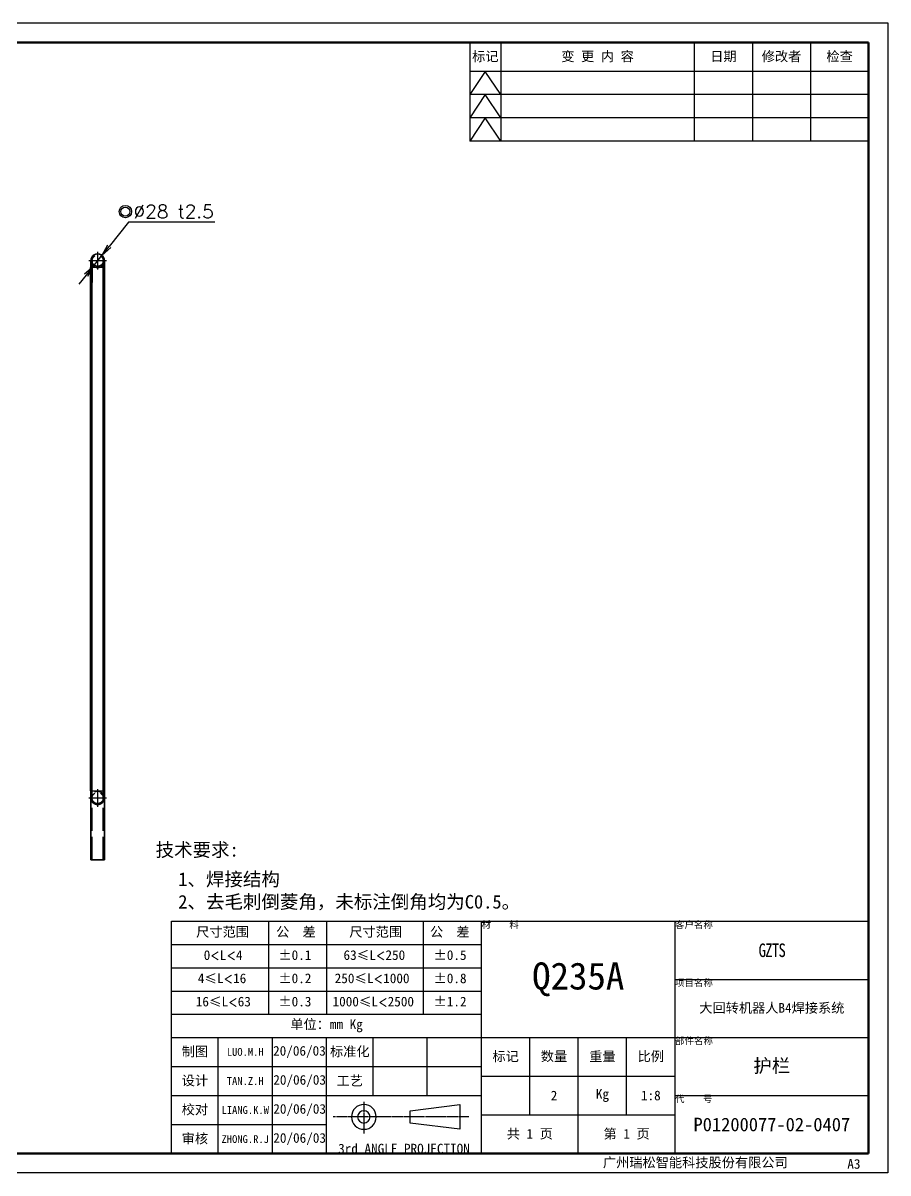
# Model space of a CAD drawing. Header units: millimetres. Extents: x -73083 to 81340, y -6859 to 6812.
# Drawn here: x 38521 to 40308, y -6850 to -4474 of the extents above; entities that cross this region are included whole.
import ezdxf

# ---------------------------------------------------------------- set-up
doc = ezdxf.new("R2010")
doc.units = ezdxf.units.MM
for name, pattern in [('AM_ISO02W050', [7.5, 6, -1.5]), ('AM_ISO08W050', [18, 12, -1.5, 3, -1.5]), ('CENTER-HOKUTO', [23, 20, -1, 1, -1])]:
    doc.linetypes.add(name, pattern=pattern)
doc.layers.add('A3', color=7, linetype='Continuous', plot=False)
for name, color, linetype, lineweight in [('AM_7', 2, 'AM_ISO08W050', 25), ('AM_HID', 1, 'AM_ISO02W050', 25), ('AM_VIS', 7, 'Continuous', 50), ('SOLID LINE', 7, 'Continuous', 30)]:
    doc.layers.add(name, color=color, linetype=linetype, lineweight=lineweight)
doc.layers.add('title_frame', color=7, linetype='Continuous')
doc.layers.add('word_dim', color=253, linetype='Continuous')
doc.styles.get("Standard").update_dxf_attribs({"font": 'romans.shx', "bigfont": 'bigfont.shx'})
doc.dimstyles.new('RS-1-8$3', dxfattribs={"dimscale": 8, "dimtxt": 3.5, "dimasz": 3, "dimexe": 1, "dimexo": 0, "dimgap": 1, "dimtad": 3, "dimtoh": 1, "dimdsep": 46, "dimtxsty": 'Standard', "dimblk1": 'OPEN', "dimblk2": 'OPEN', "dimsah": 1, "dimcen": 0, "dimclrd": 256, "dimclre": 256, "dimclrt": 3, "dimadec": 0, "dimazin": 0, "dimtfac": 1, "dimtmove": 0, "dimatfit": 3, "dimfxl": 0, "dimtolj": 1, "dimtzin": 0, "dimarcsym": 0})

# ---------------------------------------------------------------- blocks, each defined once
blk = doc.blocks.new('_Open')
at = {"color": 0, "lineweight": -2}
for p, q in [((-1, 0.167), (0, 0)), ((-1, -0.167), (0, 0)), ((0, 0), (-1, 0))]:
    blk.add_line(p, q, dxfattribs=at)
blk = doc.blocks.new('*D550')
at = {"layer": 'DEFPOINTS', "color": 0, "linetype": 'Continuous', "ltscale": 5}
for p in [(38684.3, -4954.5), (38666.8, -4976.4)]:
    blk.add_point(p, dxfattribs=at)
at = {"layer": 'word_dim', "linetype": 'Continuous', "lineweight": -2, "ltscale": 5}
for p, q in [((38739.5, -4885.7), (38699.3, -4935.8)), ((38917.6, -4885.7), (38739.5, -4885.7)), ((38666.8, -4976.4), (38684.3, -4954.5)), ((38651.7, -4995.1), (38636.7, -5013.8))]:
    blk.add_line(p, q, dxfattribs=at)
at = {"layer": 'word_dim', "linetype": 'Continuous', "lineweight": -2, "ltscale": 5, "xscale": 24, "yscale": 24, "zscale": 24}
for p, rotation in [((38684.3, -4954.5), 231.2568683288688), ((38666.8, -4976.4), 51.25686832886871)]:
    blk.add_blockref('_Open', p, dxfattribs=dict(at, rotation=rotation))
at = {"layer": 'word_dim', "color": 3, "linetype": 'Continuous', "ltscale": 5, "insert": (38832.6, -4863.7), "char_height": 28, "attachment_point": 5}
blk.add_mtext('\\A1;∅28 t2.5', dxfattribs=at)

msp = doc.modelspace()

# ---------------------------------------------------------------- linework, layer by layer
at = {"layer": 'A3', "linetype": 'Continuous'}
msp.add_lwpolyline([(36948.42267, -4474.23229), (40308.42267, -4474.23229), (40308.42267, -6850.23229), (36948.42267, -6850.23229)], close=True, dxfattribs=at)
at = {"layer": 'AM_7', "ltscale": 8}
for p, q in [((38693.71439, -4965.45214), (38657.31436, -4965.45214)), ((38675.51431, -4947.25207), (38675.51431, -4983.65215)), ((38675.51431, -6057.25213), (38675.51431, -6093.65212)), ((38693.71439, -6075.45212), (38657.31436, -6075.45212))]:
    msp.add_line(p, q, dxfattribs=at)
at = {"layer": 'AM_HID', "ltscale": 8}
for p, q in [((38664.01431, -4965.45214), (38664.01431, -5010.45214)), ((38664.01431, -5010.45214), (38664.01431, -4965.47362)), ((38687.01431, -4965.45214), (38687.01431, -5010.45214)), ((38689.51431, -5010.45214), (38689.51431, -4965.45202)), ((38661.51431, -5010.45214), (38661.51431, -4979.42473)), ((38674.87479, -4979.45214), (38661.51431, -4979.45214)), ((38663.37479, -4979.45214), (38663.37479, -6060.45212)), ((38663.37479, -4979.45214), (38663.37479, -6060.45212)), ((38663.37479, -4979.45214), (38663.37479, -6060.45212)), ((38663.37479, -4979.45214), (38663.37479, -6060.45212)), ((38663.37479, -4979.45214), (38663.37479, -6060.45212)), ((38688.87479, -4979.45214), (38674.87479, -4979.45214)), ((38686.37479, -4979.45214), (38686.37479, -6060.45212)), ((38686.37479, -4979.45214), (38686.37479, -6060.45212)), ((38686.37479, -4979.45214), (38686.37479, -6060.45212)), ((38686.37479, -4979.45214), (38686.37479, -6060.45212)), ((38686.37479, -4979.45214), (38686.37479, -6060.45212)), ((38688.87479, -4979.45214), (38688.87479, -6060.45212)), ((38688.87479, -4979.45214), (38688.87479, -6060.45212)), ((38688.87479, -4979.45214), (38688.87479, -6060.45212)), ((38688.87479, -4979.45214), (38688.87479, -6060.45212)), ((38688.87479, -4979.45214), (38688.87479, -6060.45212)), ((38661.51431, -6060.45221), (38661.51431, -5010.45214)), ((38664.01431, -6203.45212), (38664.01431, -5010.45214)), ((38664.01431, -6203.45212), (38664.01431, -5010.45214)), ((38687.01431, -6203.45212), (38687.01431, -5010.45214)), ((38687.01431, -6203.45212), (38687.01431, -5010.45214)), ((38689.51431, -6203.45212), (38689.51431, -5010.45214)), ((38661.51431, -6060.45212), (38674.87479, -6060.45212)), ((38674.87479, -6060.45212), (38688.87479, -6060.45212))]:
    msp.add_line(p, q, dxfattribs=at)
msp.add_lwpolyline([(38687.01431, -5010.45214), (38687.01431, -4966.48046), (38687.01431, -4965.47814), (38686.98758, -4964.66735)], dxfattribs=at)
for centre, radius in [((38675.51431, -4965.45214), 11.5), ((38675.51431, -6075.45212), 14), ((38675.51431, -6075.45212), 11.5)]:
    msp.add_circle(centre, radius, dxfattribs=at)
for centre, radius, start, end in [((38675.49612, -4965.44945), 13.98195, 179.63744491, 183.92914327), ((38675.51431, -4965.45214), 14, 180.00002231, 0.00001565), ((38675.21524, -4965.46105), 11.20087, 180.06432171, 183.97210516)]:
    msp.add_arc(centre, radius, start, end, dxfattribs=at)
at = {"layer": 'AM_VIS', "linetype": 'Continuous'}
for p, q in [((40268.42267, -4514.23229), (37148.42267, -4514.23229)), ((40268.42267, -6810.23229), (40268.42267, -4514.23229)), ((40268.42267, -6810.23229), (37148.42267, -6810.23229))]:
    msp.add_line(p, q, dxfattribs=at)
at = {"layer": 'AM_VIS', "lineweight": 35, "ltscale": 8}
for p, q in [((38661.51431, -4979.42473), (38661.51431, -4965.36095)), ((38661.51431, -4965.45214), (38661.51431, -5010.45214)), ((38689.51431, -4965.45214), (38689.51431, -5010.45214)), ((38661.51431, -4979.45214), (38660.87479, -4979.45214)), ((38660.87479, -4979.45214), (38660.87479, -6060.45212)), ((38660.87479, -4979.45214), (38660.87479, -6060.45212)), ((38660.87479, -4979.45214), (38660.87479, -6060.45212)), ((38660.87479, -4979.45214), (38660.87479, -6060.45212)), ((38660.87479, -4979.45214), (38660.87479, -6060.45212)), ((38661.51431, -6203.45212), (38661.51431, -5010.45214)), ((38689.51431, -6203.45212), (38689.51431, -5010.45214)), ((38660.87479, -6060.45212), (38661.51431, -6060.45212)), ((38661.51431, -6203.45212), (38661.51431, -6060.45221)), ((38675.51187, -6203.45212), (38661.51431, -6203.45212)), ((38689.51431, -6203.45212), (38675.51187, -6203.45212))]:
    msp.add_line(p, q, dxfattribs=at)
for centre, radius, start, end in [((38675.51431, -4965.45214), 14, 0.00001565, 180.00002231), ((38675.14908, -4965.46313), 14.36521, 0.04457603, 3.85755979)]:
    msp.add_arc(centre, radius, start, end, dxfattribs=at)
at = {"layer": 'title_frame', "linetype": 'Continuous'}
for p, q in [((39444.42267, -4514.23229), (39444.42267, -4718.23229)), ((39508.42267, -4514.23229), (39508.42267, -4718.23229)), ((39908.42267, -4718.23229), (39908.42267, -4514.23229)), ((40028.42267, -4514.23229), (40028.42267, -4718.23229)), ((40148.42267, -4514.23229), (40148.42267, -4718.23229)), ((40268.42267, -4718.23229), (40268.42267, -4514.23229)), ((40268.42267, -4574.23229), (39444.42267, -4574.23229)), ((39476.42267, -4574.23229), (39444.42267, -4622.23229)), ((39508.42267, -4622.23229), (39476.42267, -4574.23229)), ((40268.42267, -4622.23229), (39444.42267, -4622.23229)), ((39476.42267, -4622.23229), (39444.42267, -4670.23229)), ((39508.42267, -4670.23229), (39476.42267, -4622.23229)), ((40268.42267, -4670.23229), (39444.42267, -4670.23229)), ((39476.42267, -4670.23229), (39444.42267, -4718.23229)), ((39508.42267, -4718.23229), (39476.42267, -4670.23229)), ((40268.42267, -4718.23229), (39444.42267, -4718.23229)), ((38828.42267, -6330.23229), (40268.42267, -6330.23229)), ((38828.42267, -6810.23229), (38828.42267, -6330.23229)), ((39028.42267, -6330.23229), (39028.42267, -6522.23229)), ((39148.42267, -6330.23229), (39148.42267, -6522.23229)), ((39348.42267, -6522.23229), (39348.42267, -6330.23229)), ((39468.42267, -6810.23229), (39468.42267, -6330.23229)), ((39868.42267, -6810.23229), (39868.42267, -6330.23229)), ((40268.42267, -6810.23229), (40268.42267, -6330.23229)), ((38828.42267, -6378.23229), (39468.42267, -6378.23229)), ((38828.42267, -6426.23229), (39468.42267, -6426.23229)), ((39868.42267, -6450.23229), (40268.42267, -6450.23229)), ((38828.42267, -6474.23229), (39468.42267, -6474.23229)), ((38828.42267, -6522.23229), (39468.42267, -6522.23229)), ((38828.42267, -6570.23229), (40268.42267, -6570.23229)), ((38924.42267, -6810.23229), (38924.42267, -6570.23229)), ((39036.42267, -6810.23229), (39036.42267, -6570.23229)), ((39148.42267, -6810.23229), (39148.42267, -6570.23229)), ((39244.42267, -6690.23229), (39244.42267, -6570.23229)), ((39356.42267, -6690.23229), (39356.42267, -6570.23229)), ((39568.42267, -6730.23229), (39568.42267, -6570.23229)), ((39668.42267, -6810.23229), (39668.42267, -6570.23229)), ((39768.42267, -6730.23229), (39768.42267, -6570.23229)), ((38828.42267, -6630.23229), (39468.42267, -6630.23229)), ((39468.42267, -6650.23229), (39868.42267, -6650.23229)), ((38828.42267, -6690.23229), (39468.42267, -6690.23229)), ((39868.42267, -6690.23229), (40268.42267, -6690.23229)), ((39468.42267, -6730.23229), (39868.42267, -6730.23229)), ((38828.42267, -6750.23229), (39148.42267, -6750.23229)), ((38828.42267, -6810.23229), (40268.42267, -6810.23229)), ((38828.42267, -6810.23229), (40268.42267, -6810.23229))]:
    msp.add_line(p, q, dxfattribs=at)
at = {"layer": 'title_frame', "color": 2, "linetype": 'CENTER-HOKUTO'}
for p, q in [((39225.49855, -6702.88495), (39225.49855, -6769.03535)), ((39442.34335, -6734.37295), (39162.27935, -6734.37295))]:
    msp.add_line(p, q, dxfattribs=at)
at = {"layer": 'title_frame', "color": 3, "linetype": 'Continuous'}
for p, q in [((39321.49855, -6721.57295), (39423.89855, -6708.77295)), ((39321.49855, -6747.17295), (39321.49855, -6721.57295)), ((39423.89855, -6708.77295), (39423.89855, -6759.97295)), ((39423.89855, -6759.97295), (39321.49855, -6747.17295))]:
    msp.add_line(p, q, dxfattribs=at)
for radius in [25.6, 12.8]:
    msp.add_arc((39225.49855, -6734.37295), radius, 0, 359.98938268, dxfattribs=at)
at = {"layer": 'word_dim', "linetype": 'Continuous', "ltscale": 5}
for radius in [12.77746, 9.38761]:
    msp.add_circle((38732.77753, -4863.90529), radius, dxfattribs=at)

# ---------------------------------------------------------------- texts
at = {"layer": 'SOLID LINE', "ltscale": 0.5}
for s, insert, char_height, width, attachment_point in [('\\pt120;{\\fSimHei|b0|i0|c134|p2;\\C3;标记}', (39476.42267, -4544.23229), 20, 64, 5), ('\\pt120;{\\fSimHei|b0|i0|c134|p2;\\C3;变 更 内 容}', (39708.42267, -4544.23229), 20, 400, 5), ('\\pt120;{\\fSimHei|b0|i0|c134|p2;\\C3;日期}', (39968.42267, -4544.23229), 20, 120, 5), ('\\pt120;{\\fSimHei|b0|i0|c134|p2;\\C3;修改者}', (40088.42267, -4544.23229), 20, 120, 5), ('\\pt120;{\\fSimHei|b0|i0|c134|p2;\\C3;检查}', (40208.42267, -4544.23229), 20, 120, 5), ('\\pt168;{\\fSimHei|b0|i0|c134|p2;\\C3;技术要求:}', (38795.23015, -6168.56083), 28, 240.4842079, 1), ('\\pt168;{\\fSimHei|b0|i0|c134|p2;\\C3;\\P1、焊接结构\\P2、去毛刺倒菱角，未标注倒角均为C0.5。}', (38842.02474, -6182.49049), 28, 892.7274818, 1), ('\\pt120;{\\fSimHei|b0|i0|c134|p2;\\C3;尺寸范围}', (38878.98238, -6342.0008), 20, 362.4121507, 1), ('\\pt120;{\\fSimHei|b0|i0|c134|p2;\\C3;公  差}', (39044.2123, -6342.0008), 20, 362.4121507, 1), ('\\pt120;{\\fSimHei|b0|i0|c134|p2;\\C3;尺寸范围}', (39195.36199, -6342.0008), 20, 362.4121507, 1), ('\\pt120;{\\fSimHei|b0|i0|c134|p2;\\C3;公  差}', (39362.07116, -6342.0008), 20, 362.4121507, 1), ('{\\fSimHei|b0|i0|c134|p2;\\C3;材    料}', (39468.42267, -6330.23229), 14, 400, 1), ('\\pt84;{\\fSimHei|b0|i0|c134|p2;\\C3;客户名称}', (39868.42267, -6330.23229), 14, 400, 1), ('\\pt120;{\\fSimHei|b0|i0|c134|p2;\\C3;0\\Fromans,bigfont|c134;\\H0.9583x;<\\fSimHei|b0|i0|c134|p2;\\H1.044x;L\\Fromans,bigfont|c134;\\H0.9583x;<\\fSimHei|b0|i0|c134|p2;\\H1.044x;4}', (38894.66693, -6390.0008), 20, 362.4121507, 1), ('\\pt120;{\\fSimHei|b0|i0|c134|p2;\\C3;%%P0.1}', (39049.0814, -6390.0008), 20, 362.4121507, 1), ('\\pt120;{\\fSimHei|b0|i0|c134|p2;\\C3;63\\H0.9583x;≤\\H1.044x;L\\Fromans,bigfont|c134;\\H0.9579x;<\\fSimHei|b0|i0|c134|p2;\\H1.044x;250}', (39183.49212, -6390.0008), 20, 362.4121507, 1), ('\\pt120;{\\fSimHei|b0|i0|c134|p2;\\C3;%%P0.5}', (39369.64401, -6390.0008), 20, 362.4121507, 1), ('{\\fSimHei|b0|i0|c134|p2;\\W0.8;\\T0.9;\\C3;GZTS}', (40068.42267, -6390.23229), 28, 400, 5), ('\\pt336;{\\fSimHei|b0|i0|c134|p2;\\C3;Q235A}', (39668.42267, -6450.23229), 56, 400, 5), ('\\pt120;{\\fSimHei|b0|i0|c134|p2;\\C3;4\\H0.9583x;≤\\H1.043x;L\\Fromans,bigfont|c134;\\H0.9588x;<\\fSimHei|b0|i0|c134|p2;\\H1.043x;16}', (38882.3948, -6438.0008), 20, 362.4121507, 1), ('\\pt120;{\\fSimHei|b0|i0|c134|p2;\\C3;%%P0.2}', (39049.0814, -6438.0008), 20, 362.4121507, 1), ('\\pt120;{\\fSimHei|b0|i0|c134|p2;\\C3;250\\H0.9583x;≤\\H1.044x;L\\Fromans,bigfont|c134;\\H0.9579x;<\\fSimHei|b0|i0|c134|p2;\\H1.044x;1000}', (39165.231, -6438.0008), 20, 362.4121507, 1), ('\\pt120;{\\fSimHei|b0|i0|c134|p2;\\C3;%%P0.8}', (39369.64401, -6438.0008), 20, 362.4121507, 1), ('\\pt84;{\\fSimHei|b0|i0|c134|p2;\\C3;项目名称}', (39868.42267, -6450.23229), 14, 400, 1), ('\\pt120;{\\fSimHei|b0|i0|c134|p2;\\C3;16\\H0.9583x;≤\\H1.044x;L\\Fromans,bigfont|c134;\\H0.9579x;<\\fSimHei|b0|i0|c134|p2;\\H1.044x;63}', (38878.27441, -6486.0008), 20, 362.4121507, 1), ('\\pt120;{\\fSimHei|b0|i0|c134|p2;\\C3;%%P0.3}', (39049.0814, -6486.0008), 20, 362.4121507, 1), ('\\pt120;{\\fSimHei|b0|i0|c134|p2;\\C3;%%P1.2}', (39369.64401, -6486.0008), 20, 362.4121507, 1), ('{\\fSimHei|b0|i0|c134|p2;\\C3;大回转机器人B4焊接系统}', (40068.42267, -6510.23229), 20, 400, 5), ('\\pt120;{\\fSimHei|b0|i0|c134|p2;\\C3;单位：mm Kg}', (39148.42267, -6546.23229), 20, 640, 5), ('\\pt84;{\\fSimHei|b0|i0|c134|p2;\\C3;部件名称}', (39868.42267, -6570.23229), 14, 400, 1), ('\\pt120;{\\fSimHei|b0|i0|c134|p2;\\C3;制图}', (38876.42267, -6600.23229), 20, 96, 5), ('\\pt288;{\\fSimHei|b0|i0|c134|p2;\\H0.8x;\\C3;LUO.M.H}', (38980.42267, -6600.23229), 20, 112, 5), ('\\pt60;{\\fSimHei|b0|i0|c134|p2;\\C3;20/06/03}', (39092.42267, -6600.23229), 20, 112, 5), ('\\pt120;{\\fSimHei|b0|i0|c134|p2;\\C3;标准化}', (39196.42267, -6600.23229), 20, 96, 5), ('\\pt120;{\\fSimHei|b0|i0|c134|p2;\\C3;标记}', (39518.42267, -6610.23229), 20, 100, 5), ('\\pt120;{\\fSimHei|b0|i0|c134|p2;\\C3;数量}', (39618.42267, -6610.23229), 20, 100, 5), ('\\pt120;{\\fSimHei|b0|i0|c134|p2;\\C3;重量}', (39718.42267, -6610.23229), 20, 100, 5), ('\\pt120;{\\fSimHei|b0|i0|c134|p2;\\C3;比例}', (39818.42267, -6610.23229), 20, 100, 5), ('{\\fSimHei|b0|i0|c134|p2;\\C3;护栏}', (40068.42267, -6630.23229), 28, 400, 5), ('\\pt120;{\\fSimHei|b0|i0|c134|p2;\\C3;设计}', (38876.42267, -6660.23229), 20, 96, 5), ('\\pt288;{\\fSimHei|b0|i0|c134|p2;\\H0.8x;\\C3;TAN.Z.H}', (38980.42267, -6660.23229), 20, 112, 5), ('\\pt60;{\\fSimHei|b0|i0|c134|p2;\\C3;20/06/03}', (39092.82776, -6660.23229), 20, 111.1898286, 5), ('\\pt120;{\\fSimHei|b0|i0|c134|p2;\\C3;工艺}', (39196.42267, -6660.23229), 20, 96, 5), ('\\pt120;{\\fSimHei|b0|i0|c134|p2;\\C3;2}', (39618.42267, -6690.23229), 20, 100, 5), ('\\pt120;{\\fSimHei|b0|i0|c134|p2;\\C3;Kg}', (39718.42267, -6690.23229), 20, 100, 5), ('\\pt120;{\\fSimHei|b0|i0|c134|p2;\\C3;1:8}', (39818.42267, -6690.23229), 20, 100, 5), ('\\pt84;{\\fSimHei|b0|i0|c134|p2;\\C3;代    号}', (39868.42267, -6690.23229), 14, 400, 1), ('\\pt120;{\\fSimHei|b0|i0|c134|p2;\\C3;校对}', (38876.42267, -6720.23229), 20, 96, 5), ('\\pt288;{\\fSimHei|b0|i0|c134|p2;\\H0.8x;\\C3;LIANG.K.W}', (38980.42267, -6720.23229), 20, 112, 5), ('\\pt60;{\\fSimHei|b0|i0|c134|p2;\\C3;20/06/03}', (39092.82776, -6720.23229), 20, 111.1898286, 5), ('{\\fSimHei|b0|i0|c134|p2;\\C3;P01200077-02-0407}', (40068.42267, -6750.23229), 28, 400, 5), ('\\pt120;{\\fSimHei|b0|i0|c134|p2;\\C3;审核}', (38876.42267, -6780.23229), 20, 96, 5), ('\\pt60;{\\fSimHei|b0|i0|c134|p2;\\C3;20/06/03}', (39092.82776, -6780.23229), 20, 111.1898286, 5), ('\\pt120;{\\fSimHei|b0|i0|c134|p2;\\C3;共 1 页}', (39568.42267, -6770.23229), 20, 200, 5), ('\\pt120;{\\fSimHei|b0|i0|c134|p2;\\C3;第 1 页}', (39768.42267, -6770.23229), 20, 200, 5), ('\\pt288;{\\fSimHei|b0|i0|c134|p2;\\H0.8x;\\C3;ZHONG.R.J}', (38980.42267, -6780.23229), 20, 112, 5), ('{\\fSimHei|b0|i0|c134|p2;\\C3;3rd ANGLE PROJECTION}', (39308.42267, -6810.23229), 20, 320, 8), ('\\pt120;{\\fSimHei|b0|i0|c134|p2;\\C3;广州瑞松智能科技股份有限公司}', (39719.37158, -6818.51612), 20, 628.4944651, 1), ('\\pt120;{\\fSimHei|b0|i0|c134|p2;\\C3;A3}', (40224.33363, -6821.41154), 20, 628.4944651, 1)]:
    msp.add_mtext(s, dxfattribs=dict(at, insert=insert, char_height=char_height, width=width, attachment_point=attachment_point))
at = {"layer": 'SOLID LINE', "ltscale": 0.5, "insert": (39160.84142, -6486.0008), "char_height": 20, "width": 362.4121507, "attachment_point": 1, "line_spacing_factor": 0.72}
msp.add_mtext('\\pt120;{\\fSimHei|b0|i0|c134|p2;\\C3;1000\\H0.9583x;≤\\H1.044x;L\\Fromans,bigfont|c134;\\H0.9579x;<\\fSimHei|b0|i0|c134|p2;\\H1.044x;2500}', dxfattribs=at)

# ---------------------------------------------------------------- dimensions: what is measured, and where the dimension line sits
at = {"layer": 'word_dim', "linetype": 'Continuous', "ltscale": 5}
dim = msp.add_diameter_dim_2p(p1=(38666.75275, -4976.37157), p2=(38684.27599, -4954.53271), text='<> t2.5', dimstyle='RS-1-8$3', dxfattribs=at)
dim.commit()
dim.dimension.update_dxf_attribs({"geometry": '*D550', "text_midpoint": (38832.56722, -4885.70742), "dimtype": 163})

doc.saveas('drawing.dxf')
